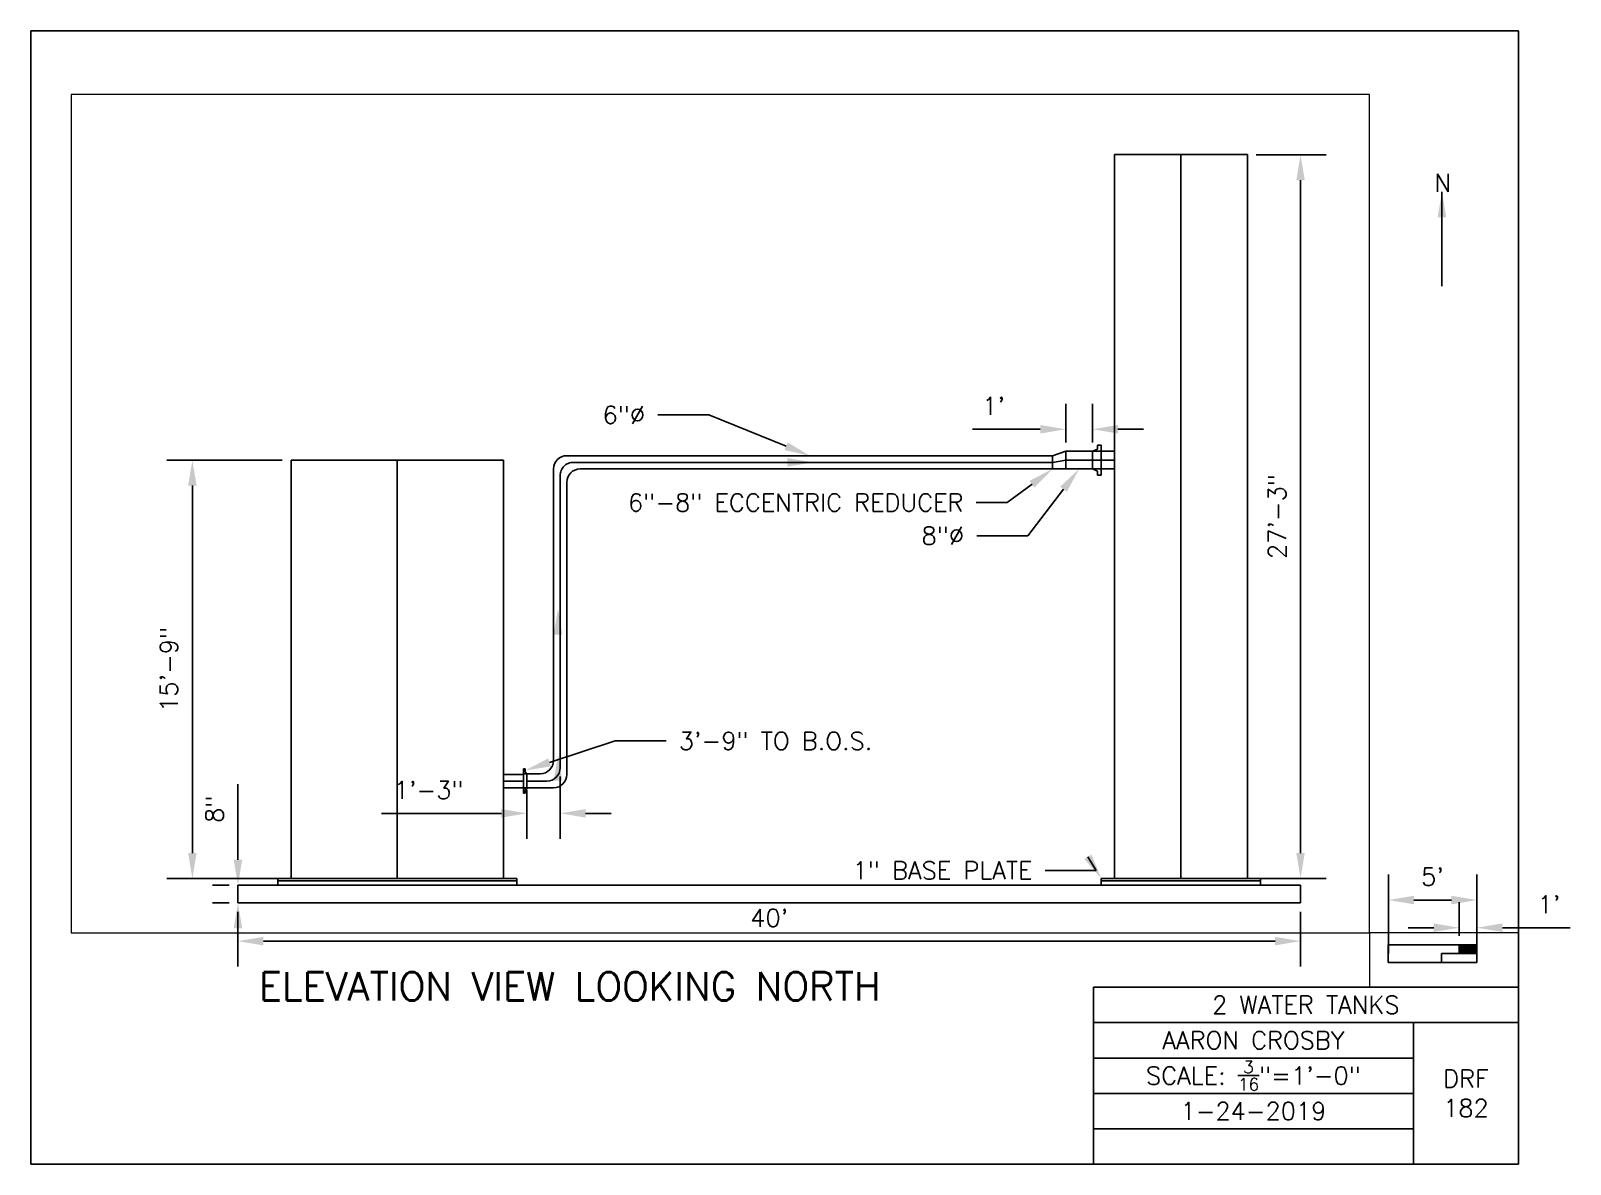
# Paper-space layout 'Layout1' of a CAD drawing. Header units: inches. Extents: x 0 to 10.8, y -0.1 to 7.9.
# The model-space entities are those that its viewports show. They can reach past a viewport. Long polylines and large blocks are cut down to what shows.
import ezdxf
from ezdxf import colors
from ezdxf.entities.mleader import LeaderData, LeaderLine
from ezdxf.math import Vec2, Vec3

# ---------------------------------------------------------------- set-up
doc = ezdxf.new("R2010")
doc.units = ezdxf.units.IN
doc.header["$MEASUREMENT"] = 0
doc.linetypes.add('CENTER', pattern=[2, 1.25, -0.25, 0.25, -0.25])
for name, color, linetype in [('1', 1, 'Continuous'), ('LAYER1', 1, 'Continuous'), ('Layer2', 7, 'CENTER'), ('Layer3', 7, 'Continuous'), ('LAYER4', 4, 'Continuous')]:
    doc.layers.add(name, color=color, linetype=linetype)
doc.styles.get("Standard").update_dxf_attribs({"font": 'romans.shx'})
doc.dimstyles.new('RRRR', dxfattribs={"dimtxt": 0.125, "dimasz": 0.18, "dimexe": 0.18, "dimexo": 0.0625, "dimgap": 0.09, "dimtad": 1, "dimdec": 4, "dimzin": 0, "dimdsep": 46, "dimlunit": 4, "dimtxsty": 'Standard', "dimcen": 0.09, "dimadec": 0, "dimazin": 0, "dimtfac": 1, "dimtdec": 4, "dimtofl": 0, "dimtmove": 0, "dimatfit": 3, "dimfxl": 1, "dimtolj": 1, "dimtzin": 0, "dimarcsym": 0})

# ---------------------------------------------------------------- blocks, each defined once
blk = doc.blocks.new('tba_block')
at = {"layer": '1'}
for p, q in [((10.5, 8), (0, 8)), ((0, 8), (0, 0)), ((10.5, 0), (10.5, 8)), ((10.5, 1.25), (7.5, 1.25)), ((7.5, 1.25), (7.5, 0)), ((10.5, 1), (7.5, 1)), ((9.76, 0), (9.76, 1)), ((9.76, 0.75), (7.5, 0.75)), ((9.76, 0.5), (7.5, 0.5)), ((9.76, 0.25), (7.5, 0.25)), ((0, 0), (10.5, 0))]:
    blk.add_line(p, q, dxfattribs=at)
blk = doc.blocks.new('tba')
at = {"layer": '1'}
blk.add_blockref('tba_block', (0, 0), dxfattribs=at)
blk = doc.blocks.new('tbaaa')
blk.add_blockref('tba', (16.516, 6.48))
blk = doc.blocks.new('*D8')
at = {"color": 0, "lineweight": -2, "transparency": 16777216}
for p, q in [((1.733, 4.892), (0.919, 4.892)), ((1.099, 4.712), (1.099, 2.119)), ((1.733, 1.939), (0.919, 1.939))]:
    blk.add_line(p, q, dxfattribs=at)
at = {"color": 0, "transparency": 16777216}
for points in [[(1.069, 4.712), (1.129, 4.712), (1.099, 4.892)], [(1.069, 2.119), (1.129, 2.119), (1.099, 1.939)]]:
    blk.add_solid(points, dxfattribs=at)
at = {"layer": 'Defpoints', "color": 0, "transparency": 16777216}
for p in [(1.796, 4.892), (1.099, 1.939), (1.796, 1.939)]:
    blk.add_point(p, dxfattribs=at)
at = {"color": 0, "transparency": 16777216, "insert": (0.934, 3.415), "char_height": 0.125, "attachment_point": 5, "rotation": 90}
blk.add_mtext('\\A1;15\'-9"', dxfattribs=at)
blk = doc.blocks.new('*D9')
at = {"color": 0, "lineweight": -2, "transparency": 16777216}
for p, q in [((3.695, 2.658), (3.695, 2.219)), ((3.461, 2.564), (3.461, 2.219)), ((3.281, 2.399), (2.433, 2.399)), ((3.875, 2.399), (4.055, 2.399))]:
    blk.add_line(p, q, dxfattribs=at)
at = {"color": 0, "transparency": 16777216}
for points in [[(3.281, 2.429), (3.281, 2.369), (3.461, 2.399)], [(3.875, 2.429), (3.875, 2.369), (3.695, 2.399)]]:
    blk.add_solid(points, dxfattribs=at)
at = {"layer": 'Defpoints', "color": 0, "transparency": 16777216}
for p in [(3.695, 2.72), (3.461, 2.626), (3.461, 2.399)]:
    blk.add_point(p, dxfattribs=at)
at = {"color": 0, "transparency": 16777216, "insert": (2.767, 2.563), "char_height": 0.125, "attachment_point": 5}
blk.add_mtext('\\A1;1\'-3"', dxfattribs=at)
blk = doc.blocks.new('*D12')
at = {"layer": 'Defpoints', "color": 0, "transparency": 16777216}
for p in [(1.421, 1.892), (1.421, 1.892), (1.421, 1.767)]:
    blk.add_point(p, dxfattribs=at)
at = {"layer": 'Layer3', "color": 0, "lineweight": -2, "transparency": 16777216}
for p, q in [((1.421, 2.072), (1.421, 2.605)), ((1.358, 1.892), (1.241, 1.892)), ((1.358, 1.767), (1.241, 1.767)), ((1.421, 1.587), (1.421, 1.407))]:
    blk.add_line(p, q, dxfattribs=at)
at = {"layer": 'Layer3', "color": 0, "transparency": 16777216}
for points in [[(1.391, 2.072), (1.451, 2.072), (1.421, 1.892)], [(1.391, 1.587), (1.451, 1.587), (1.421, 1.767)]]:
    blk.add_solid(points, dxfattribs=at)
at = {"layer": 'Layer3', "color": 0, "transparency": 16777216, "insert": (1.256, 2.428), "char_height": 0.125, "attachment_point": 5, "rotation": 90}
blk.add_mtext('\\A1;8"', dxfattribs=at)
blk = doc.blocks.new('*D13')
at = {"layer": 'Defpoints', "color": 0, "transparency": 16777216}
for p in [(1.421, 1.767), (8.921, 1.767), (1.421, 1.497)]:
    blk.add_point(p, dxfattribs=at)
at = {"layer": 'Layer3', "color": 0, "lineweight": -2, "transparency": 16777216}
for p, q in [((1.421, 1.704), (1.421, 1.317)), ((8.921, 1.704), (8.921, 1.317)), ((8.741, 1.497), (1.601, 1.497))]:
    blk.add_line(p, q, dxfattribs=at)
at = {"layer": 'Layer3', "color": 0, "transparency": 16777216}
for points in [[(1.601, 1.527), (1.601, 1.467), (1.421, 1.497)], [(8.741, 1.527), (8.741, 1.467), (8.921, 1.497)]]:
    blk.add_solid(points, dxfattribs=at)
at = {"layer": 'Layer3', "color": 0, "transparency": 16777216, "insert": (5.171, 1.661), "char_height": 0.125, "attachment_point": 5}
blk.add_mtext("\\A1;40'", dxfattribs=at)
blk = doc.blocks.new('*D15')
at = {"layer": 'Defpoints', "color": 0, "transparency": 16777216}
for p in [(7.264, 5.11), (7.264, 4.954), (7.452, 4.954)]:
    blk.add_point(p, dxfattribs=at)
at = {"layer": 'Layer3', "color": 0, "lineweight": -2, "transparency": 16777216}
for p, q in [((7.264, 5.017), (7.264, 5.29)), ((7.452, 5.017), (7.452, 5.29)), ((7.084, 5.11), (6.605, 5.11)), ((7.632, 5.11), (7.812, 5.11))]:
    blk.add_line(p, q, dxfattribs=at)
at = {"layer": 'Layer3', "color": 0, "transparency": 16777216}
for points in [[(7.084, 5.14), (7.084, 5.08), (7.264, 5.11)], [(7.632, 5.14), (7.632, 5.08), (7.452, 5.11)]]:
    blk.add_solid(points, dxfattribs=at)
at = {"layer": 'Layer3', "color": 0, "transparency": 16777216, "insert": (6.755, 5.275), "char_height": 0.125, "attachment_point": 5}
blk.add_mtext("\\A1;1'", dxfattribs=at)
blk = doc.blocks.new('*D16')
at = {"layer": 'Defpoints', "color": 0, "transparency": 16777216}
for p in [(8.546, 7.048), (8.546, 1.939), (8.921, 1.939)]:
    blk.add_point(p, dxfattribs=at)
at = {"layer": 'Layer3', "color": 0, "lineweight": -2, "transparency": 16777216}
for p, q in [((8.608, 7.048), (9.101, 7.048)), ((8.921, 6.868), (8.921, 2.119)), ((8.608, 1.939), (9.101, 1.939))]:
    blk.add_line(p, q, dxfattribs=at)
at = {"layer": 'Layer3', "color": 0, "transparency": 16777216}
for points in [[(8.891, 6.868), (8.951, 6.868), (8.921, 7.048)], [(8.891, 2.119), (8.951, 2.119), (8.921, 1.939)]]:
    blk.add_solid(points, dxfattribs=at)
at = {"layer": 'Layer3', "color": 0, "transparency": 16777216, "insert": (8.756, 4.494), "char_height": 0.125, "attachment_point": 5, "rotation": 90}
blk.add_mtext('\\A1;27\'-3"', dxfattribs=at)
blk = doc.blocks.new('*D19')
at = {"layer": 'Defpoints', "color": 0, "transparency": 16777216}
for p in [(9.541, 1.787), (9.541, 1.347), (10.166, 1.347)]:
    blk.add_point(p, dxfattribs=at)
at = {"layer": 'Layer3', "color": 0, "lineweight": -2, "transparency": 16777216}
for p, q in [((9.541, 1.409), (9.541, 1.967)), ((10.166, 1.409), (10.166, 1.967)), ((9.986, 1.787), (9.721, 1.787))]:
    blk.add_line(p, q, dxfattribs=at)
at = {"layer": 'Layer3', "color": 0, "transparency": 16777216}
for points in [[(9.721, 1.817), (9.721, 1.757), (9.541, 1.787)], [(9.986, 1.817), (9.986, 1.757), (10.166, 1.787)]]:
    blk.add_solid(points, dxfattribs=at)
at = {"layer": 'Layer3', "color": 0, "transparency": 16777216, "insert": (9.853, 1.952), "char_height": 0.125, "attachment_point": 5}
blk.add_mtext("\\A1;5'", dxfattribs=at)
blk = doc.blocks.new('*D20')
at = {"layer": 'Defpoints', "color": 0, "transparency": 16777216}
for p in [(10.166, 1.592), (10.041, 1.472), (10.166, 1.472)]:
    blk.add_point(p, dxfattribs=at)
at = {"layer": 'Layer3', "color": 0, "lineweight": -2, "transparency": 16777216}
for p, q in [((10.041, 1.534), (10.041, 1.772)), ((10.166, 1.534), (10.166, 1.772)), ((9.861, 1.592), (9.681, 1.592)), ((10.346, 1.592), (10.825, 1.592))]:
    blk.add_line(p, q, dxfattribs=at)
at = {"layer": 'Layer3', "color": 0, "transparency": 16777216}
for points in [[(9.861, 1.622), (9.861, 1.562), (10.041, 1.592)], [(10.346, 1.622), (10.346, 1.562), (10.166, 1.592)]]:
    blk.add_solid(points, dxfattribs=at)
at = {"layer": 'Layer3', "color": 0, "transparency": 16777216, "insert": (10.675, 1.756), "char_height": 0.125, "attachment_point": 5}
blk.add_mtext("\\A1;1'", dxfattribs=at)

msp = doc.modelspace()

# ---------------------------------------------------------------- hatches: boundary and pattern name
at = {"layer": 'LAYER4', "true_color": 0x000000}
h = msp.add_hatch(color=18, dxfattribs=at)
h.dxf.hatch_style = 1
h.paths.add_polyline_path([(67886.92, -8000.31), (67898.92, -8000.31), (67898.92, -7994.31), (67886.92, -7994.31)])

# ---------------------------------------------------------------- linework, layer by layer
for p, q in [((421.09, 342.62), (481.09, 342.62)), ((421.09, 342.62), (421.09, 15.62)), ((481.09, 342.62), (481.09, 15.62)), ((97.09, 204.62), (49.09, 204.62)), ((49.09, 204.62), (49.09, 15.62)), ((97.09, 204.62), (145.09, 204.62)), ((145.09, 204.62), (145.09, 15.62)), ((399.09, 200.62), (399.09, 208.62)), ((399.09, 208.62), (399.09, 200.62)), ((415.09, 208.62), (415.09, 200.62)), ((415.09, 208.62), (421.09, 208.62)), ((421.09, 204.62), (415.09, 204.62)), ((421.09, 208.62), (421.09, 200.62)), ((421.09, 15.62), (421.09, 204.62)), ((167.65, 200.62), (167.65, 200.62)), ((421.09, 200.62), (415.09, 200.62)), ((154.09, 62.62), (145.09, 62.62)), ((154.09, 59.62), (154.09, 62.62)), ((154.09, 62.62), (154.09, 56.62)), ((145.09, 15.62), (145.09, 59.62)), ((145.09, 59.62), (154.09, 59.62)), ((154.09, 56.62), (145.09, 56.62)), ((49.09, 15.62), (43.09, 15.62)), ((43.09, 15.62), (43.09, 14.62)), ((43.09, 14.62), (49.09, 14.62)), ((43.09, 12.62), (43.09, 14.62)), ((49.09, 15.62), (145.09, 15.62)), ((145.09, 14.62), (49.09, 14.62)), ((145.09, 15.62), (151.09, 15.62)), ((151.09, 14.62), (145.09, 14.62)), ((151.09, 15.62), (151.09, 14.62)), ((151.09, 12.62), (151.09, 14.62)), ((415.09, 12.62), (415.09, 15.62)), ((415.09, 15.62), (421.09, 15.62)), ((421.09, 14.62), (415.09, 14.62)), ((415.09, 14.62), (415.09, 12.62)), ((421.09, 15.62), (487.09, 15.62)), ((487.09, 14.62), (421.09, 14.62)), ((487.09, 15.62), (487.09, 14.62)), ((487.09, 12.62), (487.09, 14.62)), ((25.09, 4.62), (25.09, 12.62)), ((25.09, 12.62), (505.09, 12.62)), ((25.09, 12.62), (97.09, 12.62)), ((49.09, 12.62), (43.09, 12.62)), ((145.09, 12.62), (151.09, 12.62)), ((505.09, 12.62), (451.09, 12.62)), ((481.09, 12.62), (487.09, 12.62)), ((505.09, 12.62), (505.09, 4.62)), ((505.09, 4.62), (25.09, 4.62))]:
    msp.add_line(p, q)
at = {"layer": 'LAYER1'}
for p, q in [((413.34, 209.57), (411.09, 208.62)), ((415.09, 211.37), (413.34, 211.37)), ((413.34, 211.37), (413.34, 209.57)), ((415.09, 208.62), (415.09, 211.37)), ((393.09, 206.62), (173.65, 206.62)), ((411.09, 208.62), (399.09, 208.62)), ((415.09, 208.62), (411.09, 208.62)), ((411.09, 208.62), (411.09, 200.62)), ((415.09, 200.62), (415.09, 208.62)), ((167.65, 68.93), (167.65, 200.62)), ((179.65, 200.62), (405.09, 200.62)), ((399.09, 200.62), (411.09, 200.62)), ((411.09, 200.62), (415.09, 200.62)), ((413.34, 199.67), (411.09, 200.62)), ((413.34, 197.87), (413.34, 199.67)), ((415.09, 197.87), (413.34, 197.87)), ((415.09, 200.62), (415.09, 197.87)), ((173.65, 62.62), (173.65, 194.62)), ((154.09, 65.12), (154.84, 65.12)), ((154.09, 65.12), (154.09, 54.12)), ((155.65, 62.93), (154.09, 62.93)), ((154.84, 65.12), (154.84, 63.79)), ((155.65, 62.93), (154.84, 63.79)), ((155.65, 62.93), (155.65, 56.3)), ((155.65, 62.93), (161.65, 62.93)), ((154.09, 56.62), (167.65, 56.62)), ((155.65, 56.3), (154.09, 56.3)), ((155.65, 56.3), (154.84, 55.44)), ((154.09, 54.12), (154.84, 54.12)), ((154.84, 55.44), (154.84, 54.12))]:
    msp.add_line(p, q, dxfattribs=at)
for centre, start, end in [((173.65, 200.62), 90, 180), ((164.65, 65.62), 270, 0), ((167.65, 62.62), 270, 0)]:
    msp.add_arc(centre, 6, start, end, dxfattribs=at)
at = {"layer": 'Layer2'}
for p, q in [((451.09, 342.62), (451.09, 15.62)), ((97.09, 204.62), (97.09, 15.62)), ((393.09, 203.62), (176.65, 203.62)), ((393.09, 203.62), (399.09, 204.62)), ((399.09, 204.62), (411.09, 204.62)), ((415.09, 204.62), (411.09, 204.62)), ((170.65, 65.62), (170.65, 197.62)), ((155.65, 59.62), (164.65, 59.62))]:
    msp.add_line(p, q, dxfattribs=at)
msp.add_arc((176.65, 197.62), 6, 90, 180, dxfattribs=at)
at = {"layer": 'Layer3'}
for p, q in [((393.09, 206.62), (399.09, 208.62)), ((393.09, 206.62), (393.09, 200.62)), ((387.73, 200.62), (393.73, 200.62)), ((167.65, 56.62), (167.65, 56.62))]:
    msp.add_line(p, q, dxfattribs=at)
for centre, start, end in [((179.65, 194.62), 90, 180), ((161.65, 68.93), 270, 0)]:
    msp.add_arc(centre, 6, start, end, dxfattribs=at)
at = {"layer": 'LAYER4'}
for p, q in [((67838.92, -7994.31), (67898.92, -7994.31)), ((67838.92, -8006.31), (67838.92, -7994.31)), ((67874.92, -7994.31), (67886.92, -7994.31)), ((67886.92, -7994.31), (67886.92, -8000.31)), ((67898.92, -7994.31), (67898.92, -8006.31)), ((67898.92, -8000.31), (67874.92, -8000.31)), ((67874.92, -8000.31), (67874.92, -8006.31)), ((67874.92, -8006.31), (67874.92, -8000.31)), ((67898.92, -8006.31), (67898.92, -8000.31)), ((67898.92, -8006.31), (67838.92, -8006.31))]:
    msp.add_line(p, q, dxfattribs=at)

psp = doc.layouts.get("Layout1")

# ---------------------------------------------------------------- linework, layer by layer
at = {"layer": 'LAYER4'}
psp.add_line((9.9191883, 6.7868814), (9.9191883, 6.1191033), dxfattribs=at)
for points in [[(9.8891883, 6.6068814), (9.9491883, 6.6068814), (9.9191883, 6.7868814)], [(5.2997315, 4.9062633), (5.2997631, 4.8462633), (5.4797473, 4.8763582)], [(3.6500793, 3.6613582), (3.7100793, 3.6613582), (3.6800793, 3.8413582)], [(3.6500793, 2.6301082), (3.7100793, 2.6301082), (3.6800793, 2.8101082)]]:
    psp.add_solid(points, dxfattribs=at)

# ---------------------------------------------------------------- block references
psp.add_blockref('tbaaa', (-16.5572151, -6.5579268))

# ---------------------------------------------------------------- texts
at = {"layer": 'Layer3'}
for s, width, insert, char_height, attachment_point in [('ELEVATION VIEW LOOKING NORTH', 5.197568286, (1.5693283, 1.2777769), 0.2, 1), ('2 WATER TANKS', 3, (8.9585973, 1.0475166), 0.125, 5), ('AARON CROSBY', 2.26, (8.5885973, 0.7975166), 0.125, 5), ('\\A1;SCALE: {\\H0.7x;\\S3/16;}"=1\'-0"', 2.26, (8.5885973, 0.5475166), 0.125, 5), ('DRF\\P182', 0.74, (10.0885973, 0.4225166), 0.125, 5), ('1-24-2019', 2.26, (8.5885973, 0.2975166), 0.125, 5)]:
    psp.add_mtext_dynamic_manual_height_columns(s, width=width, gutter_width=1, heights=[0], dxfattribs=dict(at, insert=insert, char_height=char_height, attachment_point=attachment_point))
at = {"layer": 'LAYER4'}
psp.add_text('N', height=0.125, dxfattribs=at).set_placement((9.8675053, 6.7868814))

# ---------------------------------------------------------------- dimensions: what is measured, and where the dimension line sits
dim = psp.add_linear_dim(base=(1.0987441, 1.9388582), p1=(1.7956653, 4.8919832), p2=(1.7956653, 1.9388582), angle=90, dimstyle='RRRR', override={"dimlfac": -64})
dim.commit()
dim.dimension.update_dxf_attribs({"geometry": '*D8', "text_midpoint": (0.9343393, 3.4154207)})
dim = psp.add_linear_dim(base=(3.4607043, 2.3985973), p1=(3.6950793, 2.7201082), p2=(3.4607043, 2.6263582), dimstyle='RRRR', override={"dimlfac": -64})
dim.commit()
dim.dimension.update_dxf_attribs({"geometry": '*D9', "text_midpoint": (2.7666567, 2.5630021)})
at = {"layer": 'Layer3'}
for base, p1, p2, picture, middle in [((8.9206653, 1.9388582), (8.5456653, 7.0482332), (8.5456653, 1.9388582), '*D16', (8.7562605, 4.4935457)), ((1.4206653, 1.8919832), (1.4206653, 1.7669832), (1.4206653, 1.8919832), '*D12', (1.2562605, 2.4282927))]:
    dim = psp.add_linear_dim(base=base, p1=p1, p2=p2, angle=90, dimstyle='RRRR', override={"dimlfac": -64}, dxfattribs=at)
    dim.commit()
    dim.dimension.update_dxf_attribs({"geometry": picture, "text_midpoint": middle})
for base, p1, p2, override, picture, middle in [((7.2644153, 5.1100981), (7.4519153, 4.9544832), (7.2644153, 4.9544832), {"dimlfac": -64}, '*D15', (6.7548914, 5.2745028)), ((9.5405223, 1.7871263), (10.1655223, 1.3466829), (9.5405223, 1.3466829), {"dimlfac": -96}, '*D19', (9.8530223, 1.9515311)), ((1.4206653, 1.4969832), (8.9206653, 1.7669832), (1.4206653, 1.7669832), {"dimlfac": -64}, '*D13', (5.1706653, 1.661388)), ((10.1655223, 1.5917799), (10.0405223, 1.4716829), (10.1655223, 1.4716829), {"dimlfac": -96}, '*D20', (10.6750461, 1.7561847))]:
    dim = psp.add_linear_dim(base=base, p1=p1, p2=p2, dimstyle='RRRR', override=override, dxfattribs=at)
    dim.commit()
    dim.dimension.update_dxf_attribs({"geometry": picture, "text_midpoint": middle})

# ---------------------------------------------------------------- leaders
ml = psp.add_multileader_mtext('Standard', dxfattribs=at)
ml.set_content('6"%%C', color=256)
ml.set_leader_properties()
ml.build(insert=Vec2(0, 0))
ml.multileader.update_dxf_attribs({"dogleg_length": 0.36, "arrow_head_size": 0.18})
ctx = ml.context
ctx.base_point, ctx.char_height, ctx.arrow_head_size, ctx.landing_gap_size, ctx.plane_origin = Vec3(3.9308089, 5.2107786), 0.125, 0.18, 0.09, Vec3(5.4563098, 4.9232332)
ctx.text_align_type = 2
notes = []
notes.append((ctx, [(0, (1, 1, 0), (4.7446184, 5.2107786), (-1, 0), 0.36, [(0, [(5.4563098, 4.9232332)], 0, [])])]))
ctx.mtext.insert, ctx.mtext.alignment, ctx.mtext.flow_direction = Vec3(4.2946184, 5.2732786), 3, 5
ml = psp.add_multileader_mtext('Standard', dxfattribs=at)
ml.set_content('6"-8" ECCENTRIC REDUCER', color=256)
ml.set_leader_properties()
ml.build(insert=Vec2(0, 0))
ml.multileader.update_dxf_attribs({"dogleg_length": 0.36, "arrow_head_size": 0.18})
ctx = ml.context
ctx.base_point, ctx.char_height, ctx.arrow_head_size, ctx.landing_gap_size, ctx.plane_origin = Vec3(3.8271423, 4.592811), 0.125, 0.18, 0.09, Vec3(7.1706653, 4.8294832)
ctx.text_align_type = 2
notes.append((ctx, [(0, (1, 1, 0), (6.8503999, 4.592811), (-1, 0), 0.2182576, [(0, [(7.1706653, 4.8294832)], 0, [])])]))
ctx.mtext.insert, ctx.mtext.alignment, ctx.mtext.flow_direction = Vec3(6.5421423, 4.655311), 3, 5
ml = psp.add_multileader_mtext('Standard', dxfattribs=at)
ml.set_content('8"%%C', color=256)
ml.set_leader_properties()
ml.build(insert=Vec2(0, 0))
ml.multileader.update_dxf_attribs({"dogleg_length": 0.36, "arrow_head_size": 0.18})
ctx = ml.context
ctx.base_point, ctx.char_height, ctx.arrow_head_size, ctx.landing_gap_size, ctx.plane_origin = Vec3(6.176143, 4.3585488), 0.125, 0.18, 0.09, Vec3(7.3581653, 4.8294832)
ctx.text_align_type = 2
notes.append((ctx, [(0, (1, 1, 0), (6.9959049, 4.3585488), (-1, 0), 0.36, [(0, [(7.3581653, 4.8294832)], 0, [])])]))
ctx.mtext.insert, ctx.mtext.alignment, ctx.mtext.flow_direction = Vec3(6.5459049, 4.4210488), 3, 5
ml = psp.add_multileader_mtext('Standard', dxfattribs=at)
ml.set_content('3\'-9" TO B.O.S.', color=256)
ml.set_leader_properties()
ml.build(insert=Vec2(0, 0))
ml.multileader.update_dxf_attribs({"dogleg_length": 0.36, "arrow_head_size": 0.18})
ctx = ml.context
ctx.base_point, ctx.char_height, ctx.arrow_head_size, ctx.landing_gap_size, ctx.plane_origin = Vec3(4.4428859, 2.9102347), 0.125, 0.18, 0.09, Vec3(3.448009, 2.7019306)
notes.append((ctx, [(0, (1, 1, 0), (4.0828859, 2.9102347), (1, 0), 0.36, [(0, [(3.448009, 2.7019306)], 0, [])])]))
ctx.mtext.insert, ctx.mtext.flow_direction = Vec3(4.5328859, 2.9727347), 5
ml = psp.add_multileader_mtext('Standard', dxfattribs=at)
ml.set_content('1" BASE PLATE', color=256)
ml.set_leader_properties()
ml.build(insert=Vec2(0, 0))
ml.multileader.update_dxf_attribs({"dogleg_length": 0.36, "arrow_head_size": 0.18})
ctx = ml.context
ctx.base_point, ctx.char_height, ctx.arrow_head_size, ctx.landing_gap_size, ctx.plane_origin = Vec3(5.5285173, 1.9962259), 0.125, 0.18, 0.09, Vec3(7.5144153, 1.9388582)
ctx.text_align_type = 2
notes.append((ctx, [(0, (1, 1, 0), (7.4792316, 1.9962259), (-1, 0), 0.36, [(0, [(7.5144153, 1.9388582)], 0, [])])]))
ctx.mtext.insert, ctx.mtext.alignment, ctx.mtext.flow_direction = Vec3(7.0292316, 2.0587259), 3, 5
for ctx, leaders in notes:
    for number, flags, end, landing, length, lines in leaders:
        leader = LeaderData()
        leader.index, (leader.has_last_leader_line, leader.has_dogleg_vector, leader.attachment_direction) = number, flags
        leader.last_leader_point, leader.dogleg_vector, leader.dogleg_length = Vec3(end), Vec3(landing), length
        for number, points, colour, breaks in lines:
            line = LeaderLine()
            line.index, line.vertices, line.color, line.breaks = number, Vec3.list(points), colors.encode_raw_color(colour), breaks
            leader.lines.append(line)
        ctx.leaders.append(leader)

# ---------------------------------------------------------------- viewports
at = {"layer": '0'}
psp.add_viewport(center=(4.8259951, 4.514314), size=(9.1660447, 5.918901336), view_center_point=(243.0327381, 180.4449689), view_height=378.809685483, dxfattribs=at)
at = {"layer": 'Layer3'}
psp.add_viewport(center=(9.9338073, 1.36369), size=(1.0495798, 0.382346698), view_center_point=(67876.6794806, -8004.675852), view_height=36.705283008, status=3, dxfattribs=at)

doc.saveas('drawing.dxf')
